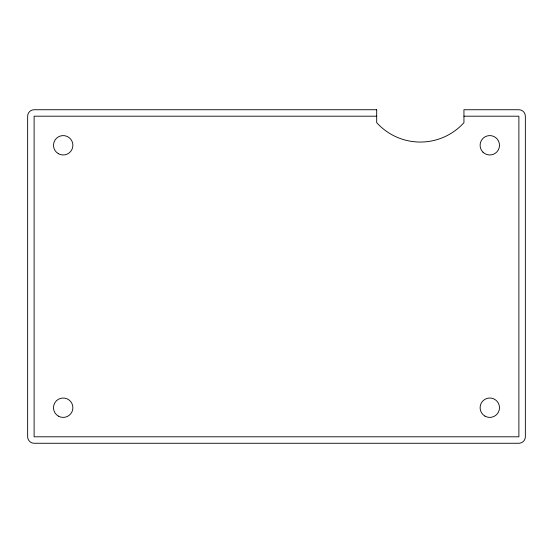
<?xml version="1.0" encoding="UTF-8"?>
<svg xmlns="http://www.w3.org/2000/svg" width="553" height="553" viewBox="0 0 553 553"><rect width="100%" height="100%" fill="white"/><g stroke="black" fill="none" stroke-linecap="round" stroke-linejoin="round"><path stroke-width="0.83" d="M376.69 116.199L34.113 116.199L34.113 436.801L518.887 436.801L518.887 116.199L463.946 116.199M376.69 109.736L34.113 109.736A6.463 6.463 0 0 0 27.65 116.199L27.65 436.801A6.463 6.463 0 0 0 34.113 443.264L518.887 443.264A6.463 6.463 0 0 0 525.35 436.801L525.35 116.199A6.463 6.463 0 0 0 518.887 109.736L463.946 109.736L463.946 122.662A58.777 58.777 0 0 1 376.69 122.662L376.69 109.736M58.355 153.686A9.698 9.698 0 0 0 72.892 145.287A9.698 9.698 0 0 0 58.355 136.888A9.698 9.698 0 0 0 58.355 153.686M58.355 416.112A9.698 9.698 0 0 0 72.892 407.713A9.698 9.698 0 0 0 58.355 399.314A9.698 9.698 0 0 0 58.355 416.112M484.953 416.112A9.698 9.698 0 0 0 499.497 407.713A9.698 9.698 0 0 0 484.953 399.314A9.698 9.698 0 0 0 484.953 416.112M482.942 152.144A9.698 9.698 0 0 0 499.165 147.796A9.698 9.698 0 0 0 487.29 135.92A9.698 9.698 0 0 0 482.942 152.144"/></g></svg>
